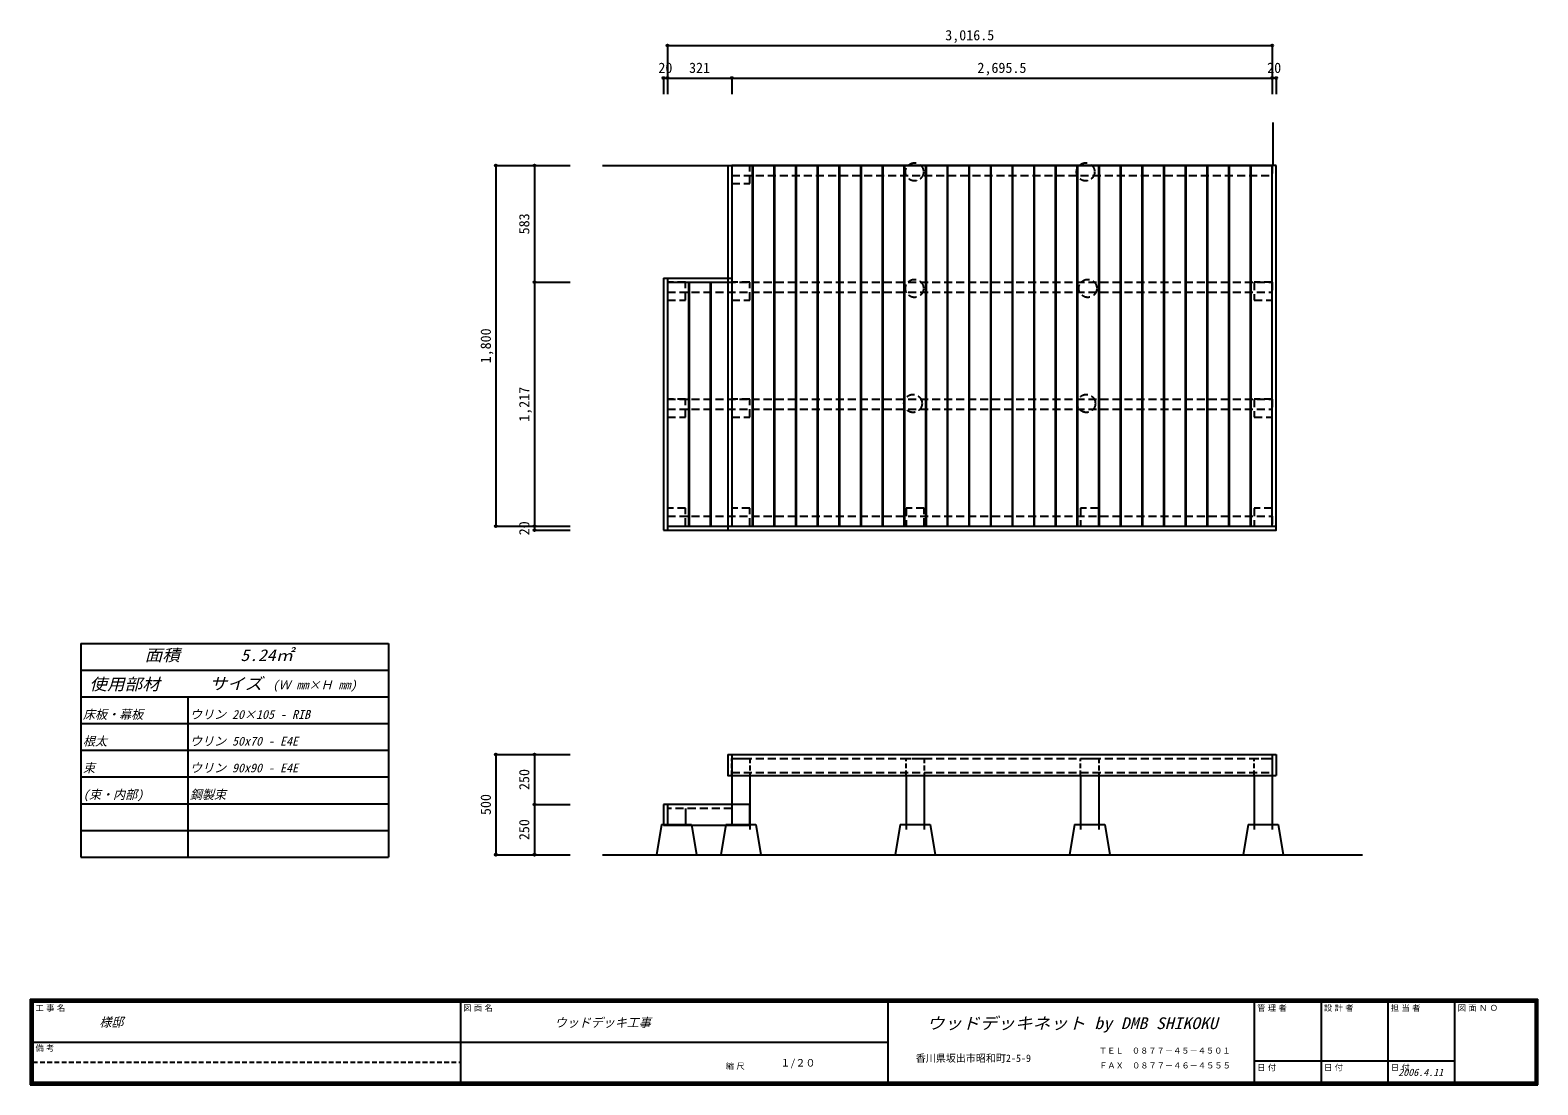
# Model space of a CAD drawing. Units: millimetres at full size, sheet at 1:20, with parts at other scales. Extents: x -3755 to 3765, y -2746 to 2514.
import ezdxf
from ezdxf.enums import TextEntityAlignment as Align

# ---------------------------------------------------------------- set-up
doc = ezdxf.new("R2010")
doc.units = ezdxf.units.MM
doc.header["$LTSCALE"] = 20
doc.header["$PDMODE"] = 32
doc.header["$PDSIZE"] = 10
doc.linetypes.add('DASHED1', pattern=[1.8, 1.2, -0.6])
doc.linetypes.add('DASHED2', pattern=[3, 2, -1])
for name, color, linetype in [('0-1_束石等２', 2, 'Continuous'), ('0-2_束１', 4, 'DASHED2'), ('0-4_根太・大引き', 4, 'DASHED2'), ('0-6_床板等１', 3, 'Continuous'), ('0-7_床板等２', 2, 'Continuous'), ('0-A_境界・築造物', 7, 'Continuous'), ('0-B_補助線', 7, 'Continuous'), ('0-C_寸法（境界・築造物）', 4, 'Continuous'), ('F-A_建築見掛', 3, 'Continuous'), ('F-B_文字', 4, 'Continuous')]:
    doc.layers.add(name, color=color, linetype=linetype)
doc.styles.add('ＭＳ ゴシック', font='')
doc.styles.get('ＭＳ ゴシック').set_extended_font_data('MS Gothic')

msp = doc.modelspace()

# ---------------------------------------------------------------- linework, layer by layer
at = {"layer": '0-1_束石等２', "color": 4, "linetype": 'DASHED1'}
for p, q in [((-255.81, -1118.24), (-165.81, -1118.24)), ((-255.81, -1203.24), (-255.81, -1118.24)), ((-165.81, -1118.24), (-165.81, -1203.24)), ((614.19, -1118.24), (704.19, -1118.24)), ((614.19, -1203.24), (614.19, -1118.24)), ((704.19, -1118.24), (704.19, -1203.24)), ((1484.19, -1118.24), (1574.19, -1118.24)), ((1484.19, -1203.24), (1484.19, -1118.24)), ((1574.19, -1118.24), (1574.19, -1203.24)), ((2349.69, -1118.24), (2439.69, -1118.24)), ((2349.69, -1203.24), (2349.69, -1118.24)), ((2439.69, -1118.24), (2439.69, -1203.24))]:
    msp.add_line(p, q, dxfattribs=at)
at = {"layer": '0-1_束石等２'}
for p, q in [((-606.81, -1448.24), (-631.81, -1598.24)), ((-606.81, -1448.24), (-456.81, -1448.24)), ((-456.81, -1448.24), (-431.81, -1598.24)), ((-285.81, -1448.24), (-310.81, -1598.24)), ((-285.81, -1448.24), (-135.81, -1448.24)), ((-135.81, -1448.24), (-110.81, -1598.24)), ((584.19, -1448.24), (559.19, -1598.24)), ((584.19, -1448.24), (734.19, -1448.24)), ((734.19, -1448.24), (759.19, -1598.24)), ((1454.19, -1448.24), (1429.19, -1598.24)), ((1454.19, -1448.24), (1604.19, -1448.24)), ((1604.19, -1448.24), (1629.19, -1598.24)), ((2319.69, -1448.24), (2294.69, -1598.24)), ((2319.69, -1448.24), (2469.69, -1448.24)), ((2469.69, -1448.24), (2494.69, -1598.24)), ((-631.81, -1598.24), (-431.81, -1598.24)), ((-310.81, -1598.24), (-110.81, -1598.24)), ((559.19, -1598.24), (759.19, -1598.24)), ((1429.19, -1598.24), (1629.19, -1598.24)), ((2294.69, -1598.24), (2494.69, -1598.24))]:
    msp.add_line(p, q, dxfattribs=at)
at = {"layer": '0-2_束１', "linetype": 'Continuous'}
for p, q in [((-255.81, -1203.24), (-255.81, -1448.24)), ((-165.81, -1203.24), (-165.81, -1473.23)), ((614.19, -1203.24), (614.19, -1473.23)), ((704.19, -1203.24), (704.19, -1473.23)), ((1484.19, -1203.24), (1484.19, -1473.23)), ((1574.19, -1203.24), (1574.19, -1473.23)), ((2349.69, -1203.24), (2349.69, -1473.23)), ((2439.69, -1203.24), (2439.69, -1473.23)), ((-576.81, -1368.24), (-576.81, -1448.24)), ((-486.81, -1368.24), (-486.81, -1448.24))]:
    msp.add_line(p, q, dxfattribs=at)
at = {"layer": '0-2_束１'}
for points in [[(-165.81, 1839.74), (-255.81, 1839.74), (-255.81, 1749.74), (-165.81, 1749.74)], [(-486.81, 1256.74), (-576.81, 1256.74), (-576.81, 1166.74), (-486.81, 1166.74)], [(-165.81, 1256.74), (-255.81, 1256.74), (-255.81, 1166.74), (-165.81, 1166.74)], [(2439.69, 1256.74), (2349.69, 1256.74), (2349.69, 1166.74), (2439.69, 1166.74)], [(-486.81, 673.74), (-576.81, 673.74), (-576.81, 583.74), (-486.81, 583.74)], [(-165.81, 673.74), (-255.81, 673.74), (-255.81, 583.74), (-165.81, 583.74)], [(2439.69, 673.74), (2349.69, 673.74), (2349.69, 583.74), (2439.69, 583.74)], [(-486.81, 129.74), (-576.81, 129.74), (-576.81, 39.74), (-486.81, 39.74)], [(-165.81, 129.74), (-255.81, 129.74), (-255.81, 39.74), (-165.81, 39.74)], [(704.19, 129.74), (614.19, 129.74), (614.19, 39.74), (704.19, 39.74)], [(1574.19, 129.74), (1484.19, 129.74), (1484.19, 39.74), (1574.19, 39.74)], [(2439.69, 129.74), (2349.69, 129.74), (2349.69, 39.74), (2439.69, 39.74)]]:
    msp.add_lwpolyline(points, close=True, dxfattribs=at)
for centre in [(655.44, 1807.34), (1508.96, 1807.34), (655.44, 1226.22), (1519.86, 1226.22), (648.17, 652.36), (1512.6, 652.36)]:
    msp.add_circle(centre, 45, dxfattribs=at)
at = {"layer": '0-4_根太・大引き'}
for p, q in [((-255.81, 1839.74), (2439.69, 1839.74)), ((2439.69, 1839.74), (2439.69, 1789.74)), ((-576.81, 1256.74), (2439.69, 1256.74)), ((-576.81, 1206.74), (2439.69, 1206.74)), ((-255.81, 1256.74), (-255.81, 1206.74)), ((2439.69, 1256.74), (2439.69, 1206.74)), ((-576.81, 673.74), (2439.69, 673.74)), ((-576.81, 623.74), (2439.69, 623.74)), ((-255.81, 673.74), (-255.81, 623.74)), ((2439.69, 673.74), (2439.69, 623.74)), ((-576.81, 89.74), (2439.69, 89.74)), ((-255.81, 89.74), (-255.81, 39.74)), ((2439.69, 89.74), (2439.69, 39.74)), ((-576.81, 39.74), (2439.69, 39.74)), ((-255.81, -1118.24), (-255.81, -1188.24)), ((-255.81, -1188.24), (2439.69, -1188.24))]:
    msp.add_line(p, q, dxfattribs=at)
for points in [[(-255.81, 1839.74), (-255.81, 1789.74), (2439.69, 1789.74)], [(-255.81, -1118.24), (2439.69, -1118.24), (2439.69, -1188.24)]]:
    msp.add_lwpolyline(points, dxfattribs=at)
at = {"layer": '0-6_床板等１'}
for p, q in [((-152.31, 39.74), (-152.31, 1839.74)), ((-149.31, 39.74), (-149.31, 1839.74)), ((-44.31, 39.74), (-44.31, 1839.74)), ((-41.31, 39.74), (-41.31, 1839.74)), ((63.69, 39.74), (63.69, 1839.74)), ((66.69, 39.74), (66.69, 1839.74)), ((171.69, 39.74), (171.69, 1839.74)), ((174.69, 39.74), (174.69, 1839.74)), ((279.69, 39.74), (279.69, 1839.74)), ((282.69, 39.74), (282.69, 1839.74)), ((387.69, 39.74), (387.69, 1839.74)), ((390.69, 39.74), (390.69, 1839.74)), ((495.69, 39.74), (495.69, 1839.74)), ((498.69, 39.74), (498.69, 1839.74)), ((603.69, 39.74), (603.69, 1839.74)), ((606.69, 39.74), (606.69, 1839.74)), ((711.69, 39.74), (711.69, 1839.74)), ((714.69, 39.74), (714.69, 1839.74)), ((819.69, 39.74), (819.69, 1839.74)), ((822.69, 39.74), (822.69, 1839.74)), ((927.69, 39.74), (927.69, 1839.74)), ((930.69, 39.74), (930.69, 1839.74)), ((1035.69, 39.74), (1035.69, 1839.74)), ((1038.69, 39.74), (1038.69, 1839.74)), ((1143.69, 39.74), (1143.69, 1839.74)), ((1146.69, 39.74), (1146.69, 1839.74)), ((1251.69, 39.74), (1251.69, 1839.74)), ((1254.69, 39.74), (1254.69, 1839.74)), ((1359.69, 39.74), (1359.69, 1839.74)), ((1362.69, 39.74), (1362.69, 1839.74)), ((1467.69, 39.74), (1467.69, 1839.74)), ((1470.69, 39.74), (1470.69, 1839.74)), ((1575.69, 39.74), (1575.69, 1839.74)), ((1578.69, 39.74), (1578.69, 1839.74)), ((1683.69, 39.74), (1683.69, 1839.74)), ((1686.69, 39.74), (1686.69, 1839.74)), ((1791.69, 39.74), (1791.69, 1839.74)), ((1794.69, 39.74), (1794.69, 1839.74)), ((1899.69, 39.74), (1899.69, 1839.74)), ((1902.69, 39.74), (1902.69, 1839.74)), ((2007.69, 39.74), (2007.69, 1839.74)), ((2010.69, 39.74), (2010.69, 1839.74)), ((2115.69, 39.74), (2115.69, 1839.74)), ((2118.69, 39.74), (2118.69, 1839.74)), ((2223.69, 39.74), (2223.69, 1839.74)), ((2226.69, 39.74), (2226.69, 1839.74)), ((2331.69, 39.74), (2331.69, 1839.74)), ((2334.69, 39.74), (2334.69, 1839.74)), ((2439.69, 39.74), (2439.69, 1839.74)), ((2459.69, 1839.74), (2444.19, 1839.74)), ((-275.81, 39.74), (2459.69, 39.74)), ((-275.81, -1098.24), (2459.69, -1098.24)), ((2459.69, -1098.24), (2459.69, -1203.24))]:
    msp.add_line(p, q, dxfattribs=at)
at = {"layer": '0-6_床板等１', "linetype": 'DASHED2'}
for p, q in [((-255.81, -1098.24), (-255.81, -1203.24)), ((-255.81, -1118.24), (2439.69, -1118.24)), ((2439.69, -1098.24), (2439.69, -1203.24))]:
    msp.add_line(p, q, dxfattribs=at)
at = {"layer": '0-6_床板等１'}
for points in [[(-275.81, 1839.74), (-275.81, 19.74), (2459.69, 19.74), (2459.69, 1839.74)], [(2444.19, 1839.74), (-255.81, 1839.74), (-255.81, 39.74)], [(-275.81, -1098.24), (-275.81, -1203.24), (2459.69, -1203.24)]]:
    msp.add_lwpolyline(points, dxfattribs=at)
at = {"layer": '0-7_床板等２'}
for p, q in [((-596.81, 1276.74), (-255.81, 1276.74)), ((-596.81, 1276.74), (-596.81, 19.74)), ((-576.81, 1276.74), (-576.81, 19.74)), ((-576.81, 1256.74), (-255.81, 1256.74)), ((-471.81, 1256.74), (-471.81, 39.74)), ((-468.81, 1256.74), (-468.81, 39.74)), ((-363.81, 1256.74), (-363.81, 39.74)), ((-360.81, 1256.74), (-360.81, 39.74)), ((-255.81, 1256.74), (-255.81, 39.74)), ((-596.81, 19.74), (-255.81, 19.74)), ((-576.81, 39.74), (-255.81, 39.74)), ((-596.81, -1348.24), (-596.81, -1453.24)), ((-165.81, -1348.24), (-596.81, -1348.24)), ((-165.81, -1453.24), (-165.81, -1348.24)), ((-165.81, -1453.24), (-596.81, -1453.24))]:
    msp.add_line(p, q, dxfattribs=at)
at = {"layer": '0-7_床板等２', "linetype": 'DASHED2'}
for p, q in [((-576.81, -1348.24), (-576.81, -1448.24)), ((-255.81, -1368.24), (-576.81, -1368.24))]:
    msp.add_line(p, q, dxfattribs=at)
at = {"layer": '0-A_境界・築造物'}
for p, q in [((2444.19, 1839.74), (2444.19, 2053.84)), ((-900.9, 1839.74), (2444.19, 1839.74)), ((-900.9, -1598.24), (2890.03, -1598.24))]:
    msp.add_line(p, q, dxfattribs=at)
at = {"layer": '0-C_寸法（境界・築造物）'}
for p, q in [((-576.81, 2438.13), (-576.81, 2275.54)), ((-576.81, 2438.13), (2439.69, 2438.13)), ((2439.69, 2438.13), (2439.69, 2275.54)), ((-596.81, 2275.54), (-596.81, 2194.99)), ((-596.81, 2275.54), (-576.81, 2275.54)), ((-576.81, 2275.54), (-576.81, 2194.99)), ((-576.81, 2275.54), (-255.81, 2275.54)), ((-255.81, 2275.54), (-255.81, 2194.99)), ((-255.81, 2275.54), (2439.69, 2275.54)), ((2439.69, 2275.54), (2439.69, 2194.99)), ((2459.69, 2275.54), (2439.69, 2275.54)), ((2459.69, 2275.54), (2459.69, 2194.99)), ((-1432.05, 1839.74), (-1240.11, 1839.74)), ((-1432.05, 1839.74), (-1432.05, 39.74)), ((-1240.11, 1839.74), (-1061.43, 1839.74)), ((-1240.11, 1839.74), (-1240.11, 1256.74)), ((-1240.11, 1256.74), (-1061.43, 1256.74)), ((-1240.11, 1256.74), (-1240.11, 39.74)), ((-1432.05, 39.74), (-1240.11, 39.74)), ((-1240.11, 39.74), (-1061.43, 39.74)), ((-1240.11, 39.74), (-1240.11, 19.74)), ((-1240.11, 19.74), (-1061.43, 19.74)), ((-1432.05, -1098.24), (-1240.11, -1098.24)), ((-1432.05, -1098.24), (-1432.05, -1598.24)), ((-1240.11, -1098.24), (-1061.43, -1098.24)), ((-1240.11, -1098.24), (-1240.11, -1348.24)), ((-1240.11, -1348.24), (-1061.43, -1348.24)), ((-1240.11, -1348.24), (-1240.11, -1598.24)), ((-1432.05, -1598.24), (-1240.11, -1598.24)), ((-1240.11, -1598.24), (-1061.43, -1598.24))]:
    msp.add_line(p, q, dxfattribs=at)
at = {"layer": '0-C_寸法（境界・築造物）', "color": 7}
for p in [(-576.81, 2438.13), (2439.69, 2438.13), (-596.81, 2275.54), (-576.81, 2275.54), (-255.81, 2275.54), (2439.69, 2275.54), (2459.69, 2275.54), (-1432.05, 1839.74), (-1240.11, 1839.74), (-1240.11, 1256.74), (-1432.05, 39.74), (-1240.11, 39.74), (-1240.11, 19.74), (-1432.05, -1098.24), (-1240.11, -1098.24), (-1240.11, -1348.24), (-1432.05, -1598.24), (-1240.11, -1598.24)]:
    msp.add_point(p, dxfattribs=at)
at = {"layer": 'F-A_建築見掛', "color": 7}
for q in [(-3501.71, -1610.81), (-1968.38, -544.15)]:
    msp.add_line((-3501.71, -544.15), q, dxfattribs=at)
at = {"layer": 'F-B_文字', "color": 7}
for p, q in [((-1968.38, -544.15), (-1968.38, -1610.81)), ((-3501.71, -677.48), (-1968.38, -677.48)), ((-3501.71, -810.81), (-1968.38, -810.81)), ((-2968.38, -810.81), (-2968.38, -1610.81)), ((-3501.71, -944.15), (-1968.38, -944.15)), ((-3501.71, -1077.48), (-1968.38, -1077.48)), ((-3501.71, -1210.81), (-1968.38, -1210.81)), ((-3501.71, -1344.15), (-1968.38, -1344.15)), ((-3501.71, -1477.48), (-1968.38, -1477.48)), ((-3501.71, -1610.81), (-1968.38, -1610.81))]:
    msp.add_line(p, q, dxfattribs=at)
at = {"layer": 'F-B_文字', "color": 3}
for p, q in [((-3755.3, -2319.62), (3764.7, -2319.62)), ((-3755.3, -2319.62), (-3755.3, -2746.29)), ((-3748.63, -2326.29), (3758.03, -2326.29)), ((-3748.63, -2326.29), (-3748.63, -2739.62)), ((3758.03, -2739.62), (3758.03, -2326.29)), ((3764.7, -2746.29), (3764.7, -2319.62)), ((-3741.97, -2332.96), (3751.37, -2332.96)), ((-1608.63, -2332.96), (-1608.63, -2732.96)), ((524.7, -2732.96), (524.7, -2332.96)), ((2351.37, -2732.96), (2351.37, -2332.96)), ((2684.7, -2332.96), (2684.7, -2732.96)), ((3018.03, -2732.96), (3018.03, -2332.96)), ((3351.37, -2732.96), (3351.37, -2332.96)), ((3751.37, -2332.96), (3751.37, -2732.96)), ((-3741.97, -2532.96), (524.7, -2532.96)), ((2351.37, -2626.29), (3351.37, -2626.29)), ((-3755.3, -2746.29), (3764.7, -2746.29)), ((-3748.63, -2739.62), (3758.03, -2739.62))]:
    msp.add_line(p, q, dxfattribs=at)
at = {"layer": 'F-B_文字', "color": 3, "linetype": 'DASHED1'}
msp.add_line((-3741.97, -2632.96), (-1608.63, -2632.96), dxfattribs=at)
at = {"layer": 'F-B_文字', "color": 3}
msp.add_lwpolyline([(-3741.97, -2332.96), (-3741.97, -2732.96), (3751.37, -2732.96)], dxfattribs=at)

# ---------------------------------------------------------------- texts
at = {"layer": '0-B_補助線', "style": 'ＭＳ ゴシック', "oblique": 15}
msp.add_text('2006.4.11', height=36.66, dxfattribs=at).set_placement((3068.28, -2713.42), align=Align.BOTTOM_LEFT)
at = {"layer": '0-C_寸法（境界・築造物）', "color": 2, "style": 'ＭＳ ゴシック'}
for s, p in [('3,016.5', (808.94, 2448.13)), ('20', (-621.81, 2285.54)), ('321', (-468.81, 2285.54)), ('2,695.5', (969.44, 2285.54)), ('20', (2414.69, 2285.54))]:
    msp.add_text(s, height=51.32, dxfattribs=at).set_placement(p, align=Align.BOTTOM_LEFT)
for s, p in [('583', (-1250.11, 1495.74)), ('1,800', (-1442.05, 852.24)), ('1,217', (-1250.11, 560.74)), ('20', (-1250.11, -5.26)), ('250', (-1250.11, -1275.74)), ('500', (-1442.05, -1400.74)), ('250', (-1250.11, -1525.74))]:
    msp.add_text(s, height=51.32, rotation=90, dxfattribs=at).set_placement(p, align=Align.BOTTOM_LEFT)
at = {"layer": 'F-A_建築見掛', "color": 2, "style": 'ＭＳ ゴシック', "oblique": 15, "width": 1.1}
for s, p in [('面積', (-3183.87, -650.15)), ('5.24㎡', (-2706.85, -650.15)), ('使用部材', (-3460.18, -794.9)), ('サイズ', (-2860.34, -792.22))]:
    msp.add_text(s, height=58.65, dxfattribs=at).set_placement(p, align=Align.BOTTOM_LEFT)
at = {"layer": 'F-A_建築見掛', "style": 'ＭＳ ゴシック', "oblique": 15}
for s, p in [('(Ｗ mm×Ｈ mm)', (-2546.73, -786.86)), ('床板・幕板', (-3491.71, -934.15)), ('ウリン 20×105 - RIB', (-2958.38, -934.15)), ('根太', (-3491.71, -1067.48)), ('ウリン 50x70 - E4E', (-2958.38, -1067.48)), ('束', (-3491.71, -1200.81)), ('ウリン 90x90 - E4E', (-2958.38, -1200.81)), ('(束・内部)', (-3491.71, -1334.15)), ('鋼製束', (-2958.38, -1334.15))]:
    msp.add_text(s, height=43.99, dxfattribs=at).set_placement(p, align=Align.BOTTOM_LEFT)
at = {"layer": 'F-B_文字', "style": 'ＭＳ ゴシック'}
for s, p in [('工', (-3728.63, -2386.29)), ('事', (-3675.3, -2386.29)), ('名', (-3621.97, -2386.29)), ('図', (-1595.3, -2386.29)), ('面', (-1541.97, -2386.29)), ('名', (-1488.63, -2386.29)), ('管', (2364.7, -2386.29)), ('理', (2418.03, -2386.29)), ('者', (2471.37, -2386.29)), ('設', (2698.03, -2386.29)), ('計', (2751.37, -2386.29)), ('者', (2804.7, -2386.29)), ('担', (3031.37, -2386.29)), ('当', (3084.7, -2386.29)), ('者', (3138.03, -2386.29)), ('図', (3364.7, -2386.29)), ('面', (3418.03, -2386.29)), ('Ｎ', (3471.37, -2386.29)), ('Ｏ', (3524.7, -2386.29)), ('備', (-3728.63, -2586.29)), ('考', (-3675.3, -2586.29)), ('ＴＥＬ\u3000０８７７－４５－４５０１', (1575.49, -2599.28)), ('縮', (-286.13, -2676.29)), ('尺', (-232.8, -2676.29)), ('ＦＡＸ\u3000０８７７－４６－４５５５', (1576.33, -2673.3)), ('日', (2364.7, -2683.62)), ('付', (2418.03, -2683.62)), ('日', (2698.03, -2683.62)), ('付', (2751.37, -2683.62)), ('日', (3031.37, -2683.62)), ('付', (3084.7, -2683.62))]:
    msp.add_text(s, height=29.33, dxfattribs=at).set_placement(p, align=Align.BOTTOM_LEFT)
at = {"layer": 'F-B_文字', "color": 3, "style": 'ＭＳ ゴシック', "oblique": 15}
for s, p in [(' 様邸', (-3439.81, -2468.92)), ('ウッドデッキ工事', (-1139.32, -2471.25))]:
    msp.add_text(s, height=43.99, dxfattribs=at).set_placement(p, align=Align.BOTTOM_LEFT)
at = {"layer": 'F-B_文字', "color": 2, "style": 'ＭＳ ゴシック', "oblique": 15, "width": 1.1}
msp.add_text('ウッドデッキネット by DMB SHIKOKU', height=58.65, dxfattribs=at).set_placement((717.11, -2485.79), align=Align.BOTTOM_LEFT)
at = {"layer": 'F-B_文字', "color": 7, "style": 'ＭＳ ゴシック'}
for s, p in [('１/２０', (-13.24, -2666.2)), ('香川県坂出市昭和町2-5-9', (661.83, -2642.92))]:
    msp.add_text(s, height=36.66, dxfattribs=at).set_placement(p, align=Align.BOTTOM_LEFT)

doc.saveas('drawing.dxf')
